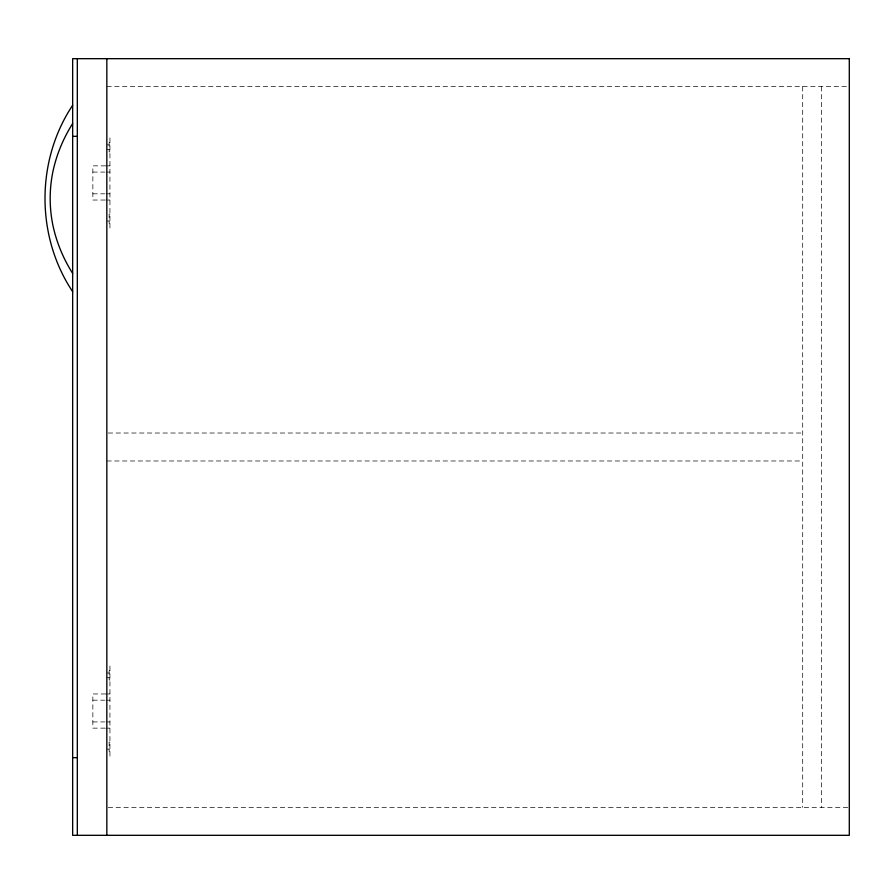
<?xml version="1.0" encoding="UTF-8"?>
<svg xmlns="http://www.w3.org/2000/svg" width="894" height="894" viewBox="0 0 894 894"><rect width="100%" height="100%" fill="white"/><g stroke="black" fill="none" stroke-linecap="round" stroke-linejoin="round"><path stroke-width="0.67" stroke-dasharray="4.47 3.35" d="M106.833 86.64L847.903 86.64M109.94 142.559L109.157 142.559L109.157 151.879L109.94 151.879M106.833 144.884L109.157 144.884M106.833 149.544L109.157 149.544M105.559 165.859L92.853 165.859L92.853 200.032L105.559 200.032M105.995 165.859L109.94 165.859M92.853 172.073L104.676 172.073M105.995 172.073L109.94 172.073M92.853 193.819L104.676 193.819M105.995 193.819L109.94 193.819M105.995 200.032L109.94 200.032M109.94 214.012L109.157 214.012L109.157 223.332L109.94 223.332M106.833 220.997L109.157 220.997M108.23 433.02L802.7 433.02M106.833 460.98L802.7 460.98M109.94 670.668L109.157 670.668L109.157 679.988L109.94 679.988M106.833 673.003L109.157 673.003M106.833 677.663L109.157 677.663M105.559 693.967L92.853 693.967L92.853 728.141L105.559 728.141M105.995 693.967L109.94 693.967M92.853 700.181L104.676 700.181M105.995 700.181L109.94 700.181M92.853 721.927L104.676 721.927M105.995 721.927L109.94 721.927M105.995 728.141L109.94 728.141M109.94 742.121L109.157 742.121L109.157 751.441L109.94 751.441M106.833 749.116L109.157 749.116M108.23 807.36L849.3 807.36M821.34 86.64L821.34 807.36M802.7 86.64L802.7 807.36M109.94 137.899L109.94 227.992M109.94 666.008L109.94 756.101"/><path stroke-width="1.34" d="M72.66 105.28C35.794 160.428 35.794 236.53 72.66 291.667M72.66 123.54C63.161 138.525 56.3 155.12 52.724 172.508A133.742 133.742 0 0 0 52.724 224.439C56.3 241.827 63.161 258.422 72.66 273.408M72.66 136.346L77.32 136.346M72.66 757.654L77.32 757.654M106.833 58.68L106.833 835.32M77.32 58.68L77.32 835.32M849.3 58.68L72.66 58.68L72.66 835.32L849.3 835.32L849.3 58.68"/></g></svg>
